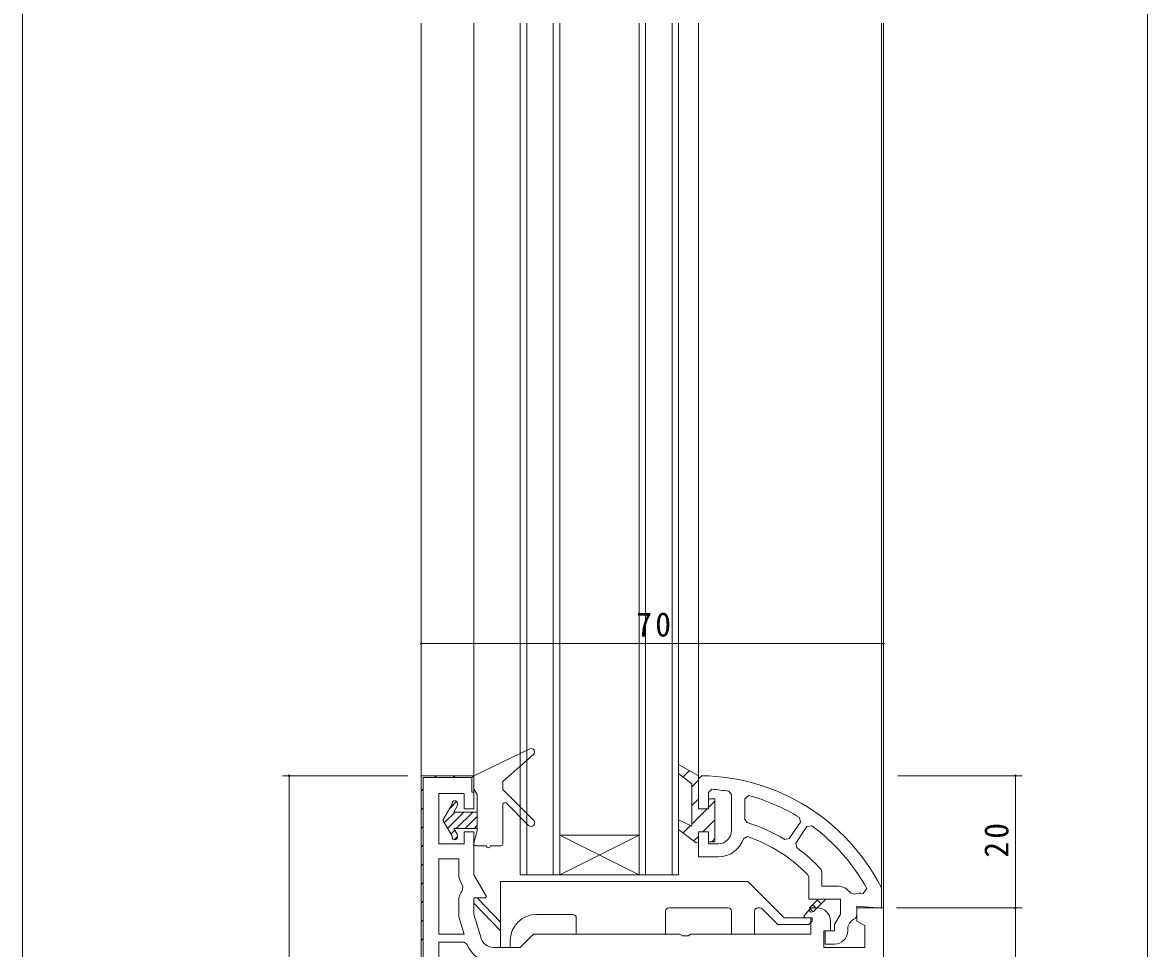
# Model space of a CAD drawing. Units: millimetres on the paper. Extents: x -420 to 373, y -297 to 267.
# Drawn here: x -417.7 to -247.3, y -139.6 to 0.5 of the extents above; entities that cross this region are included whole.
import ezdxf

# ---------------------------------------------------------------- set-up
doc = ezdxf.new("R2010")
doc.units = ezdxf.units.MM
for name, color, linetype, lineweight in [('0-1_YKK_ZWAK', 7, 'Continuous', 9), ('0-3_YKK_12', 2, 'Continuous', 9), ('0-4_YKK_D', 6, 'Continuous', 9), ('0-6_YKK_13', 4, 'Continuous', 9), ('0-7_YKK_11', 7, 'Continuous', 9)]:
    doc.layers.add(name, color=color, linetype=linetype, lineweight=lineweight)
doc.styles.add('ＭＳ ゴシック', font='')
doc.styles.get('ＭＳ ゴシック').set_extended_font_data('MS Gothic')

msp = doc.modelspace()

# ---------------------------------------------------------------- linework, layer by layer
at = {"layer": '0-1_YKK_ZWAK'}
msp.add_line((-417.7, -260.6), (-417.7, 264.4), dxfattribs=at)
at = {"layer": '0-3_YKK_12'}
for p, q in [((-357.343, 0.412), (-357.343, -218.936)), ((-349.343, 0.412), (-349.343, -113.961)), ((-342.343, -128.461), (-342.343, 0.412)), ((-341.343, -128.461), (-341.343, 0.412)), ((-337.343, -128.461), (-337.343, 0.412)), ((-336.343, -128.461), (-336.343, 0.412)), ((-324.343, -128.461), (-324.343, 0.412)), ((-323.343, -128.461), (-323.343, 0.412)), ((-319.343, -128.461), (-319.343, 0.412)), ((-318.343, -128.461), (-318.343, 0.412)), ((-315.343, 0.412), (-315.343, -113.638)), ((-287.643, 0.412), (-287.643, -130.638)), ((-287.343, 0.412), (-287.343, -173.961)), ((-336.343, -122.461), (-324.343, -128.461)), ((-324.343, -122.461), (-336.343, -128.461)), ((-336.343, -122.461), (-324.343, -122.461)), ((-318.343, -128.461), (-342.343, -128.461))]:
    msp.add_line(p, q, dxfattribs=at)
at = {"layer": '0-4_YKK_D'}
for p, q in [((-247.343, 170.539), (-247.343, -166.461)), ((-357.343, -93.461), (-287.343, -93.461)), ((-359.343, -113.461), (-378.343, -113.461)), ((-377.343, -203.461), (-377.343, -113.461)), ((-285.144, -113.464), (-266.343, -113.464)), ((-267.343, -113.464), (-267.343, -133.461)), ((-285.343, -133.461), (-266.343, -133.461)), ((-285.343, -133.461), (-266.343, -133.461)), ((-267.343, -164.461), (-267.343, -133.461))]:
    msp.add_line(p, q, dxfattribs=at)
for centre, start, end in [((-357.343, -93.461), 0, 180), ((-357.343, -93.461), 180, 0), ((-287.343, -93.461), 0, 180), ((-287.343, -93.461), 180, 0), ((-377.343, -113.461), 90, 270), ((-377.343, -113.461), 270, 90), ((-267.343, -113.464), 90, 270), ((-267.343, -113.464), 270, 90), ((-267.343, -133.461), 90, 270), ((-267.343, -133.461), 90, 270), ((-267.343, -133.461), 270, 90), ((-267.343, -133.461), 270, 90)]:
    msp.add_arc(centre, 0.106, start, end, dxfattribs=at)
at = {"layer": '0-6_YKK_13'}
for p, q in [((-349.343, -113.461), (-340.858, -109.41)), ((-344.943, -114.361), (-340.31, -110.235)), ((-349.343, -113.461), (-349.343, -115.461)), ((-349.343, -115.461), (-348.843, -116.327)), ((-344.943, -114.361), (-344.943, -115.561)), ((-340.304, -120.2), (-344.943, -115.561)), ((-353.01, -118.423), (-351.963, -117.376)), ((-348.843, -116.327), (-348.843, -121.761)), ((-354.043, -120.211), (-352.643, -117.787)), ((-353.826, -120.586), (-352.202, -118.961)), ((-353.333, -121.44), (-350.855, -118.961)), ((-352.643, -117.661), (-352.643, -117.787)), ((-352.397, -118.961), (-351.896, -118.094)), ((-352.397, -118.961), (-348.843, -118.961)), ((-352.008, -121.461), (-349.508, -118.961)), ((-351.843, -117.661), (-351.843, -117.894)), ((-344.943, -117.841), (-344.943, -123.761)), ((-344.431, -117.629), (-341.082, -120.978)), ((-354.043, -120.211), (-352.643, -122.636)), ((-350.66, -121.461), (-348.843, -119.644)), ((-352.84, -122.294), (-352.255, -121.709)), ((-352.643, -122.636), (-352.643, -122.761)), ((-352.397, -121.461), (-351.896, -122.329)), ((-352.397, -121.461), (-348.843, -121.461)), ((-352.347, -123.148), (-351.843, -122.644)), ((-351.843, -122.529), (-351.843, -122.761)), ((-348.843, -121.761), (-349.333, -123.687)), ((-349.313, -121.461), (-348.843, -120.991)), ((-347.443, -124.061), (-349.043, -124.061)), ((-345.243, -124.061), (-346.843, -124.061)), ((-307.842, -129.461), (-345.342, -129.461)), ((-345.342, -129.461), (-345.342, -139.461)), ((-302.342, -134.961), (-307.842, -129.461)), ((-349.342, -132.761), (-349.342, -131.961)), ((-349.342, -131.961), (-348.842, -131.961)), ((-345.342, -136.939), (-349.342, -132.761)), ((-348.842, -131.961), (-345.342, -135.624)), ((-339.842, -134.461), (-334.342, -134.461)), ((-319.842, -133.461), (-310.842, -133.461)), ((-306.342, -133.461), (-306.029, -133.461)), ((-305.675, -133.608), (-303.322, -135.961)), ((-345.342, -139.461), (-343.842, -139.461)), ((-343.842, -139.461), (-343.842, -138.461))]:
    msp.add_line(p, q, dxfattribs=at)
for points in [[(-333.842, -134.961), (-333.842, -137.461), (-320.342, -137.461), (-320.342, -133.961)], [(-310.342, -133.961), (-310.342, -137.461), (-306.842, -137.461), (-306.842, -133.961)], [(-303.322, -135.961), (-298.642, -135.961), (-298.142, -135.461), (-298.142, -134.961), (-302.342, -134.961)]]:
    msp.add_lwpolyline(points, dxfattribs=at)
for centre, radius, start, end in [((-340.643, -109.861), 0.5, 311.69427, 115.52351), ((-352.243, -117.661), 0.4, 0, 180), ((-344.643, -117.841), 0.3, 45, 180), ((-352.243, -117.894), 0.4, 330, 0), ((-340.693, -120.589), 0.55, 225, 45), ((-352.243, -122.529), 0.4, 0, 30), ((-352.243, -122.761), 0.4, 180, 0), ((-349.043, -123.761), 0.3, 165.70561, 270), ((-347.143, -124.061), 0.3, 180, 0), ((-345.243, -123.761), 0.3, 270, 0), ((-339.842, -138.461), 4, 90, 180), ((-334.342, -134.961), 0.5, 0, 90), ((-319.842, -133.961), 0.5, 90, 180), ((-310.842, -133.961), 0.5, 0, 90), ((-306.342, -133.961), 0.5, 90, 180), ((-306.029, -133.961), 0.5, 45, 90)]:
    msp.add_arc(centre, radius, start, end, dxfattribs=at)
at = {"layer": '0-7_YKK_11'}
for p, q in [((-355.324, -113.761), (-355.024, -113.461)), ((-352.496, -113.761), (-352.196, -113.461)), ((-349.714, -113.808), (-349.502, -113.596)), ((-349.343, -113.961), (-349.343, -115.961)), ((-317.66, -113.652), (-316.71, -112.701)), ((-314.835, -113.461), (-315.343, -113.961)), ((-315.343, -113.961), (-315.343, -118.261)), ((-357.343, -115.78), (-357.043, -115.48)), ((-316.343, -115.162), (-315.343, -114.162)), ((-316.343, -114.68), (-316.343, -121.096)), ((-313.843, -116.025), (-313.308, -115.527)), ((-310.764, -115.815), (-310.343, -116.309)), ((-316.343, -117.991), (-315.343, -116.991)), ((-313.856, -118.332), (-312.843, -117.319)), ((-313.843, -118.261), (-313.843, -116.025)), ((-310.343, -116.309), (-310.343, -121.761)), ((-308.343, -120.074), (-308.343, -116.952)), ((-357.343, -118.609), (-357.043, -118.309)), ((-316.343, -120.819), (-313.972, -118.448)), ((-314.656, -121.961), (-312.843, -120.148)), ((-307.989, -120.552), (-308.343, -120.074)), ((-357.343, -121.437), (-357.043, -121.137)), ((-317.64, -122.117), (-316.531, -121.008)), ((-316.035, -123.34), (-315.343, -122.648)), ((-298.196, -121.041), (-298.905, -121.165)), ((-357.343, -124.265), (-357.043, -123.965)), ((-313.328, -123.461), (-312.843, -122.976)), ((-308.539, -123), (-307.903, -122.681)), ((-354.643, -137.461), (-354.643, -126.061)), ((-357.343, -127.094), (-357.043, -126.794)), ((-357.343, -129.922), (-357.043, -129.622)), ((-290.391, -131.27), (-289.862, -130.538)), ((-357.343, -132.751), (-357.043, -132.451)), ((-296.761, -132.845), (-297.326, -132.279)), ((-292.306, -131.211), (-291.723, -131.389)), ((-298.274, -134.16), (-298.641, -133.793)), ((-297.468, -133.552), (-298.033, -132.986)), ((-357.343, -135.579), (-357.043, -135.279)), ((-357.343, -138.408), (-357.043, -138.108)), ((-354.643, -138.661), (-354.643, -179.161))]:
    msp.add_line(p, q, dxfattribs=at)
for points in [[(-316.343, -114.68), (-316.343, -121.096), (-318.343, -120.165), (-318.343, -121.582), (-315.673, -123.615), (-315.343, -123.443), (-315.343, -121.961), (-313.843, -121.961), (-313.843, -123.461), (-312.843, -123.461), (-312.843, -116.961), (-313.843, -116.961), (-313.843, -118.461), (-315.343, -118.461), (-315.343, -113.461), (-318.343, -111.793), (-318.343, -113.119)], [(-297.96, -134.044), (-296.077, -132.161), (-297.208, -132.161), (-298.526, -133.479)]]:
    msp.add_lwpolyline(points, close=True, dxfattribs=at)
for points in [[(-357.343, -203.461), (-357.343, -113.461), (-349.343, -113.461), (-349.343, -118.461), (-350.843, -118.461), (-350.843, -116.161), (-354.643, -116.161), (-354.643, -123.761), (-350.843, -123.761), (-350.843, -121.961), (-349.343, -121.961), (-349.343, -128.461), (-347.453, -131.735), (-347.584, -131.961), (-349.343, -131.961), (-349.343, -134.461), (-348.27, -138.036)], [(-349.343, -113.961), (-349.343, -115.961), (-349.643, -115.961), (-349.643, -113.761), (-357.043, -113.761), (-357.043, -203.161), (-343.643, -203.161), (-343.643, -200.961), (-343.343, -200.961), (-343.343, -202.961)], [(-308.343, -120.074), (-308.343, -116.952), (-307.712, -116.469)], [(-300.053, -119.791), (-299.902, -120.496), (-301.581, -122.986), (-302.256, -123.132)], [(-315.343, -122.161), (-315.343, -125.761), (-312.343, -125.761)], [(-312.343, -123.761), (-313.843, -123.761), (-313.843, -122.161)], [(-298.905, -121.165), (-300.584, -123.654), (-300.467, -124.336)], [(-354.643, -137.461), (-354.643, -126.061), (-351.643, -126.061), (-351.643, -128.327)], [(-296.772, -127.677), (-296.643, -128.013), (-296.643, -130.161), (-294.343, -130.161)], [(-298.784, -128.455), (-298.643, -128.803), (-298.643, -132.161), (-293.843, -132.161), (-293.843, -134.403), (-294.743, -135.961), (-294.743, -136.961), (-296.143, -136.961), (-296.143, -138.961), (-294.743, -138.961)], [(-351.268, -129.727), (-351.008, -130.177), (-351.047, -130.735)], [(-291.632, -135.07), (-291.343, -134.616), (-291.343, -133.183), (-287.643, -133.507), (-287.643, -130.581), (-287.697, -130.354)], [(-351.643, -132.461), (-351.643, -134.799), (-350.844, -137.461), (-354.643, -137.461)], [(-346.355, -139.461), (-342.343, -139.461), (-340.343, -137.461), (-318.209, -137.461), (-317.776, -137.711), (-316.91, -137.711), (-316.477, -137.461), (-298.343, -137.461), (-298.343, -134.961), (-299.248, -134.961), (-299.364, -134.717), (-298.343, -133.461), (-297.343, -133.461)], [(-295.343, -135.461), (-295.343, -136.961), (-296.343, -136.961), (-296.343, -139.461), (-290.143, -139.461), (-290.143, -136.154), (-291.343, -135.461), (-291.343, -133.461), (-287.343, -133.461), (-287.343, -164.461)], [(-292.743, -136.961), (-292.743, -136.519), (-292.728, -136.397)], [(-354.643, -138.661), (-354.643, -179.161), (-342.543, -179.161), (-342.543, -141.761), (-346.355, -141.761)], [(-350.376, -138.984), (-350.844, -138.661), (-354.643, -138.661)]]:
    msp.add_lwpolyline(points, dxfattribs=at)
for centre, radius, start, end in [((-315.303, -144.458), 31, 27.06326, 89.1351), ((-315.303, -144.458), 29, 80.99591, 86.05576), ((-315.303, -144.458), 29, 58.27412, 74.82498), ((-315.303, -144.458), 25, 58.54182, 72.98843), ((-312.343, -121.761), 2, 270, 359.99998), ((-315.303, -144.458), 29, 28.68439, 53.85017), ((-312.343, -121.761), 4, 270, 341.96796), ((-315.303, -144.458), 23, 44.09067, 71.23122), ((-315.303, -144.458), 25, 42.16278, 53.59714), ((-348.843, -128.327), 2.8, 179.99998, 210), ((-348.843, -132.461), 2.8, 141.94031, 180), ((-294.343, -132.661), 2.5, 35.45689, 90.00002), ((-290.843, -133.729), 2.5, 79.59135, 110.61668), ((-297.343, -135.461), 2, 0, 89.99998), ((-290.788, -136.883), 2, 114.96335, 165.9453), ((-294.743, -136.961), 2, 270, 359.99998), ((-346.355, -137.461), 4.3, 200.74236, 270.00002), ((-346.355, -137.461), 2, 196.69922, 270)]:
    msp.add_arc(centre, radius, start, end, dxfattribs=at)

# ---------------------------------------------------------------- texts
at = {"layer": '0-4_YKK_D', "color": 3, "insert": (-324.743, -92.461), "char_height": 3.666, "attachment_point": 7, "style": 'ＭＳ ゴシック'}
msp.add_mtext('\\T1.21;\\W0.95;70', dxfattribs=at)
at = {"layer": '0-4_YKK_D', "color": 3, "insert": (-268.343, -125.863), "char_height": 3.666, "attachment_point": 7, "rotation": 90, "style": 'ＭＳ ゴシック'}
msp.add_mtext('\\T1.21;\\W0.95;20', dxfattribs=at)

doc.saveas('drawing.dxf')
